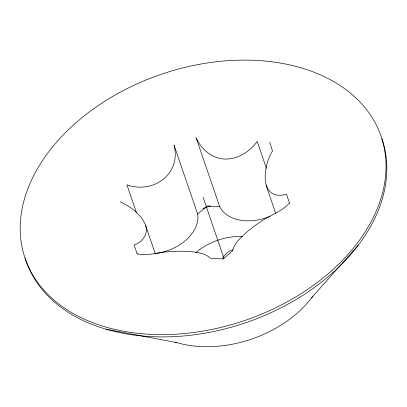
<?xml version="1.0" encoding="UTF-8"?>
<svg xmlns="http://www.w3.org/2000/svg" width="407" height="407" viewBox="0 0 407 407"><rect width="100%" height="100%" fill="white"/><g stroke="black" fill="none" stroke-linecap="round" stroke-linejoin="round"><path stroke-width="0.61" d="M311.813 297.537L358.348 245.1M154.828 253.469A40.664 28.098 -18.9 0 0 197.644 214.077L207.26 205.983L219.724 206.72A40.664 28.098 -18.9 0 0 269.851 216.417M289.362 203.129C282.168 211.182 271.942 214.469 263.095 220.146C257.707 223.565 252.508 227.279 247.598 231.359C241.717 236.899 234.269 242.521 232.626 250.89L223.011 258.989L210.541 258.247C202.767 251.211 191.041 251.933 181.217 251.216C174.71 251.205 168.203 251.618 161.742 252.421C153.52 254.024 145.37 255.316 136.981 253.871M232.987 249.735C228.571 250.671 225.32 254.136 222.695 257.59L223.036 258.577M105.906 329.161L176.577 342.567M120.157 201.735C130.525 206.898 141.26 214.006 145.548 225.285L155.398 254.054M269.683 142.155L272.537 150.992C262.932 165.395 258.516 201.653 286.513 194.292L289.591 203.286M266.453 168.391L257.214 141.417C249.628 151.796 237.485 159.681 224.257 159.03C211.635 158.292 201.007 149.089 196.123 137.78L219.724 206.72M266.056 185.16L275.697 213.329M203.108 197.354L223.962 258.262M197.644 214.077L174.038 145.136C181.517 173.901 153.256 194.317 126.918 184.798L136.36 212.378M137.21 254.024L134.127 245.034C142.236 242.48 148.784 233.883 145.548 225.285M312.963 295.991A100.794 69.638 -18.9 0 1 175.32 342.19M202.966 208.572A100.794 69.638 -18.9 0 1 210.648 205.962M381.807 138.436A188.146 129.986 -18.9 0 1 244.251 323.224A188.146 129.986 -18.9 0 1 25.015 257.901M195.904 252.452A50.397 34.819 -18.9 0 1 242.496 236.472M148.433 334.213A188.146 129.986 -18.9 0 0 381.613 137.917A188.146 129.986 -18.9 0 0 79.273 119.933A188.146 129.986 -18.9 0 0 148.433 334.213"/></g></svg>
